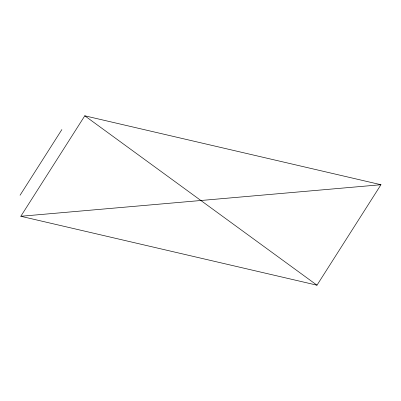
<?xml version="1.0" encoding="UTF-8"?>
<svg xmlns="http://www.w3.org/2000/svg" width="401" height="401" viewBox="0 0 401 401"><rect width="100%" height="100%" fill="white"/><g stroke="black" fill="none" stroke-linecap="round" stroke-linejoin="round"><path stroke-width="0.6" d="M20.05 195.257L61.889 129.543M20.827 216.274L84.791 115.809L380.95 184.726L316.985 285.191L20.827 216.274L380.95 184.726M84.791 115.809L316.985 285.191"/></g></svg>
